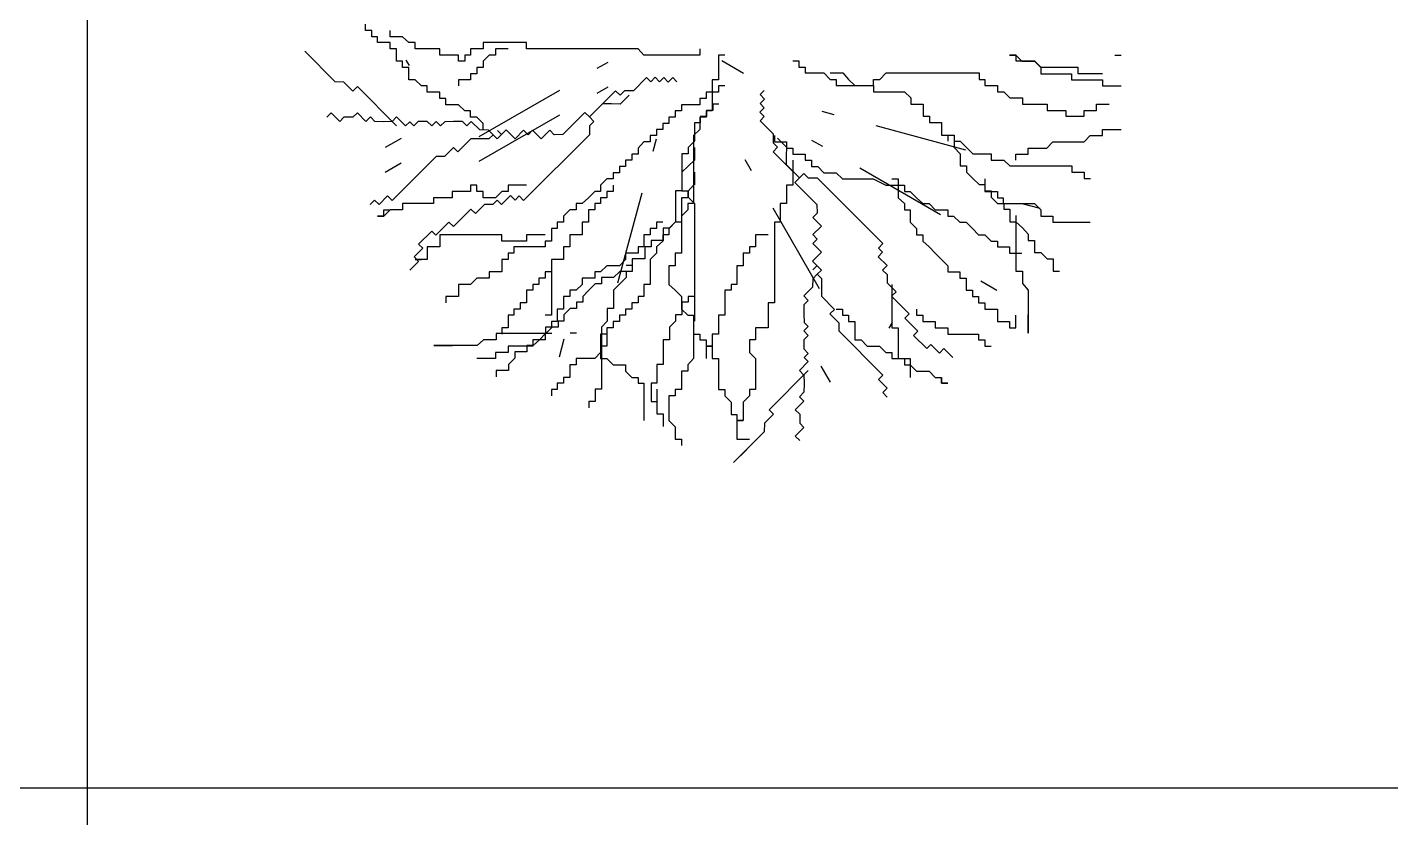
# Model space of a CAD drawing. Header units: millimetres. Extents: x -4017 to 59953, y -688 to 66564.
# Drawn here: x 35016 to 37118, y 11690 to 12910 of the extents above; entities that cross this region are included whole.
import ezdxf

# ---------------------------------------------------------------- set-up
doc = ezdxf.new("R2010")
doc.units = ezdxf.units.MM
doc.layers.add('www.cad-blocks.net', color=7, linetype='Continuous')

# ---------------------------------------------------------------- blocks, each defined once
blk = doc.blocks.new('A$C516926BB')
for p, q in [((37.5671, 38.5194), (37.5671, 0)), ((0, 2.361), (60.3118, 2.361))]:
    blk.add_line(p, q)
blk = doc.blocks.new('A$C4ADA35E7')
at = {"linetype": 'Continuous'}
for p, q in [((0.0937, 0.6665), (0.0937, 0.6763)), ((0.1034, 0.6665), (0.0937, 0.6665)), ((0.1034, 0.6568), (0.1034, 0.6665)), ((0.1124, 0.6568), (0.1034, 0.6568)), ((0.1124, 0.6477), (0.1124, 0.6568)), ((0.1319, 0.6568), (0.1319, 0.6665)), ((0.1507, 0.6568), (0.1319, 0.6568)), ((0.1605, 0.6477), (0.1507, 0.6568)), ((0.0472, 0.5873), (0, 0.6345)), ((0, 0.6345), (0.0202, 0.6143)), ((0.1319, 0.6477), (0.1124, 0.6477)), ((0.1319, 0.638), (0.1319, 0.6477)), ((0.1417, 0.638), (0.1319, 0.638)), ((0.1417, 0.6192), (0.1417, 0.638)), ((0.1702, 0.6477), (0.1605, 0.6477)), ((0.1702, 0.638), (0.1702, 0.6477)), ((0.2085, 0.638), (0.1702, 0.638)), ((0.2085, 0.6282), (0.2085, 0.638)), ((0.2558, 0.638), (0.2558, 0.6282)), ((0.2753, 0.638), (0.2558, 0.638)), ((0.2753, 0.6477), (0.2753, 0.638)), ((0.3421, 0.6477), (0.2753, 0.6477)), ((0.2941, 0.638), (0.2941, 0.6282)), ((0.3136, 0.638), (0.2941, 0.638)), ((0.3421, 0.638), (0.3421, 0.6477)), ((0.514, 0.638), (0.3421, 0.638)), ((0.5231, 0.6282), (0.514, 0.638)), ((0.6094, 0.638), (0.6094, 0.6282)), ((0.1507, 0.6192), (0.1417, 0.6192)), ((0.1507, 0.6094), (0.1507, 0.6192)), ((0.1615, 0.6121), (0.1566, 0.6205)), ((0.237, 0.6282), (0.2085, 0.6282)), ((0.237, 0.6192), (0.237, 0.6282)), ((0.2468, 0.6192), (0.237, 0.6192)), ((0.2468, 0.6282), (0.2468, 0.6192)), ((0.2558, 0.6282), (0.2468, 0.6282)), ((0.2844, 0.6282), (0.2753, 0.6192)), ((0.2753, 0.6192), (0.2753, 0.6094)), ((0.2941, 0.6282), (0.2844, 0.6282)), ((0.4675, 0.6172), (0.4506, 0.6075)), ((0.6094, 0.6282), (0.5231, 0.6282)), ((0.6379, 0.6282), (0.6379, 0.59)), ((0.6476, 0.6282), (0.6379, 0.6282)), ((0.6433, 0.6199), (0.6765, 0.6007)), ((0.7528, 0.6196), (0.7619, 0.6196)), ((0.7619, 0.6196), (0.7619, 0.6098)), ((0.7619, 0.6098), (0.7716, 0.6098)), ((0.7716, 0.6098), (0.7716, 0.6008)), ((1.0868, 0.6282), (1.0965, 0.6282)), ((1.087, 0.6288), (1.0965, 0.6288)), ((1.0965, 0.6288), (1.0965, 0.6193)), ((1.0965, 0.6282), (1.1056, 0.6192)), ((1.0965, 0.6193), (1.1252, 0.6193)), ((1.1056, 0.6192), (1.1251, 0.6192)), ((1.1251, 0.6192), (1.1348, 0.6094)), ((1.1252, 0.6193), (1.1347, 0.6096)), ((1.1347, 0.6096), (1.192, 0.6096)), ((1.192, 0.6096), (1.192, 0.6001)), ((1.2489, 0.6282), (1.2587, 0.6282)), ((0.1605, 0.6094), (0.1507, 0.6094)), ((0.1605, 0.59), (0.1605, 0.6094)), ((0.1702, 0.59), (0.1605, 0.59)), ((0.18, 0.5809), (0.1702, 0.59)), ((0.237, 0.59), (0.237, 0.5809)), ((0.2558, 0.59), (0.237, 0.59)), ((0.2558, 0.5997), (0.2558, 0.59)), ((0.2656, 0.5997), (0.2558, 0.5997)), ((0.2656, 0.6094), (0.2656, 0.5997)), ((0.2753, 0.6094), (0.2656, 0.6094)), ((0.5271, 0.5937), (0.5069, 0.5735)), ((0.5335, 0.5873), (0.5271, 0.5937)), ((0.5404, 0.5942), (0.5335, 0.5873)), ((0.5472, 0.5873), (0.5404, 0.5942)), ((0.5536, 0.5937), (0.5472, 0.5873)), ((0.5605, 0.5868), (0.5536, 0.5937)), ((0.5674, 0.5937), (0.5605, 0.5868)), ((0.5738, 0.5873), (0.5674, 0.5937)), ((0.6282, 0.59), (0.6282, 0.5426)), ((0.6379, 0.59), (0.6282, 0.59)), ((0.7716, 0.6008), (0.8001, 0.6008)), ((0.8001, 0.6008), (0.8099, 0.591)), ((0.8099, 0.6008), (0.8294, 0.6008)), ((0.8099, 0.591), (0.8196, 0.591)), ((0.8196, 0.591), (0.8196, 0.5813)), ((0.8294, 0.6008), (0.8384, 0.591)), ((0.8384, 0.591), (0.8482, 0.5813)), ((0.8767, 0.5813), (0.8767, 0.591)), ((0.8767, 0.591), (0.8865, 0.591)), ((0.8865, 0.591), (0.8962, 0.6008)), ((0.8962, 0.6008), (1.0396, 0.6008)), ((1.0396, 0.6008), (1.0396, 0.591)), ((1.0396, 0.591), (1.0486, 0.591)), ((1.0486, 0.591), (1.0486, 0.5813)), ((1.1348, 0.6094), (1.1348, 0.5997)), ((1.1348, 0.5997), (1.1821, 0.5997)), ((1.1821, 0.5997), (1.1821, 0.59)), ((1.1821, 0.59), (1.2302, 0.59)), ((1.192, 0.6001), (1.2302, 0.6001)), ((1.2302, 0.59), (1.2302, 0.5809)), ((0.0605, 0.5868), (0.0472, 0.5873)), ((0.0743, 0.573), (0.0605, 0.5868)), ((0.0812, 0.5799), (0.0743, 0.573)), ((0.1417, 0.5194), (0.0812, 0.5799)), ((0.189, 0.5809), (0.18, 0.5809)), ((0.189, 0.5712), (0.189, 0.5809)), ((0.2085, 0.5712), (0.189, 0.5712)), ((0.2085, 0.5614), (0.2085, 0.5712)), ((0.3927, 0.574), (0.2685, 0.5024)), ((0.4793, 0.5735), (0.439, 0.5331)), ((0.4675, 0.579), (0.4506, 0.5692)), ((0.4862, 0.5666), (0.4793, 0.5735)), ((0.4931, 0.5735), (0.4862, 0.5666)), ((0.5069, 0.5735), (0.4931, 0.5735)), ((0.6191, 0.5712), (0.6191, 0.5614)), ((0.6379, 0.5712), (0.6191, 0.5712)), ((0.6379, 0.5809), (0.6379, 0.5712)), ((0.6476, 0.5809), (0.6379, 0.5809)), ((0.7085, 0.5738), (0.7021, 0.5674)), ((0.8196, 0.5813), (0.8767, 0.5813)), ((0.8482, 0.5813), (0.8767, 0.5813)), ((0.8767, 0.5813), (0.8767, 0.5715)), ((0.8767, 0.5715), (0.9247, 0.5715)), ((0.9247, 0.5715), (0.9345, 0.5625)), ((1.0486, 0.5813), (1.0681, 0.5813)), ((1.0681, 0.5813), (1.0681, 0.5715)), ((1.0681, 0.5715), (1.0778, 0.5715)), ((1.0778, 0.5715), (1.0869, 0.5625)), ((1.2302, 0.5809), (1.2587, 0.5809)), ((0.2175, 0.5614), (0.2085, 0.5614)), ((0.2175, 0.5517), (0.2175, 0.5614)), ((0.237, 0.5517), (0.2175, 0.5517)), ((0.2468, 0.5426), (0.237, 0.5517)), ((0.4592, 0.5533), (0.439, 0.5331)), ((0.4729, 0.5533), (0.4592, 0.5533)), ((0.4862, 0.5528), (0.4729, 0.5533)), ((0.5, 0.5666), (0.4862, 0.5528)), ((0.5808, 0.5517), (0.5808, 0.5426)), ((0.6094, 0.5517), (0.5808, 0.5517)), ((0.6094, 0.5614), (0.6094, 0.5517)), ((0.6191, 0.5614), (0.6094, 0.5614)), ((0.6384, 0.5527), (0.6293, 0.5527)), ((0.6293, 0.5527), (0.6293, 0.5429)), ((0.7085, 0.5472), (0.7016, 0.5404)), ((0.7021, 0.5674), (0.709, 0.5605)), ((0.709, 0.5605), (0.7021, 0.5536)), ((0.7021, 0.5536), (0.7085, 0.5472)), ((0.9345, 0.5625), (0.9345, 0.5528)), ((0.9345, 0.5528), (0.9533, 0.5528)), ((0.9533, 0.5528), (0.9533, 0.534)), ((1.0869, 0.5625), (1.1064, 0.5625)), ((1.1064, 0.5625), (1.1064, 0.5528)), ((1.1064, 0.5528), (1.1447, 0.5528)), ((1.1447, 0.5528), (1.1447, 0.543)), ((1.2205, 0.543), (1.2205, 0.5528)), ((1.2205, 0.5528), (1.24, 0.5528)), ((0.0408, 0.5395), (0.034, 0.5326)), ((0.0541, 0.5262), (0.0408, 0.5395)), ((0.0605, 0.5326), (0.0541, 0.5262)), ((0.0743, 0.5326), (0.0605, 0.5326)), ((0.0812, 0.5395), (0.0743, 0.5326)), ((0.0945, 0.5262), (0.0812, 0.5395)), ((0.1014, 0.5331), (0.0945, 0.5262)), ((0.1083, 0.5262), (0.1014, 0.5331)), ((0.1216, 0.5257), (0.1083, 0.5262)), ((0.1348, 0.5262), (0.1216, 0.5257)), ((0.1417, 0.5331), (0.1348, 0.5262)), ((0.1555, 0.5194), (0.1417, 0.5331)), ((0.1619, 0.5257), (0.1555, 0.5194)), ((0.1683, 0.5194), (0.1619, 0.5257)), ((0.1752, 0.5262), (0.1683, 0.5194)), ((0.189, 0.5262), (0.1752, 0.5262)), ((0.1959, 0.5194), (0.189, 0.5262)), ((0.2028, 0.5262), (0.1959, 0.5194)), ((0.2096, 0.5194), (0.2028, 0.5262)), ((0.216, 0.5257), (0.2096, 0.5194)), ((0.2293, 0.5262), (0.216, 0.5257)), ((0.2431, 0.5262), (0.2293, 0.5262)), ((0.25, 0.5194), (0.2431, 0.5262)), ((0.2558, 0.5426), (0.2468, 0.5426)), ((0.2569, 0.5262), (0.25, 0.5194)), ((0.2558, 0.5329), (0.2558, 0.5426)), ((0.2656, 0.5329), (0.2558, 0.5329)), ((0.2702, 0.513), (0.2569, 0.5262)), ((0.2753, 0.5231), (0.2656, 0.5329)), ((0.3927, 0.5358), (0.2685, 0.4641)), ((0.4321, 0.54), (0.3981, 0.5061)), ((0.439, 0.5331), (0.4321, 0.54)), ((0.439, 0.5331), (0.4459, 0.5262)), ((0.4459, 0.5262), (0.439, 0.5194)), ((0.5613, 0.5329), (0.5613, 0.5231)), ((0.5711, 0.5329), (0.5613, 0.5329)), ((0.5711, 0.5426), (0.5711, 0.5329)), ((0.5808, 0.5426), (0.5711, 0.5426)), ((0.6094, 0.5329), (0.6094, 0.5134)), ((0.6191, 0.5329), (0.6094, 0.5329)), ((0.6196, 0.5339), (0.6098, 0.5339)), ((0.6098, 0.5339), (0.6098, 0.5241)), ((0.6191, 0.5426), (0.6191, 0.5329)), ((0.6282, 0.5426), (0.6191, 0.5426)), ((0.6293, 0.5429), (0.6196, 0.5429)), ((0.6196, 0.5429), (0.6196, 0.5339)), ((0.7016, 0.5404), (0.7085, 0.5335)), ((0.7085, 0.5335), (0.7021, 0.5271)), ((0.7021, 0.5271), (0.7222, 0.5069)), ((0.7971, 0.542), (0.816, 0.5369)), ((0.9533, 0.534), (0.963, 0.534)), ((0.963, 0.534), (0.963, 0.5242)), ((1.1447, 0.543), (1.1732, 0.543)), ((1.1732, 0.543), (1.1732, 0.534)), ((1.1732, 0.534), (1.2017, 0.534)), ((1.2017, 0.534), (1.2017, 0.543)), ((1.2017, 0.543), (1.2205, 0.543)), ((0.2835, 0.5125), (0.2702, 0.513)), ((0.2753, 0.5134), (0.2753, 0.5231)), ((0.2904, 0.5056), (0.2835, 0.5125)), ((0.2904, 0.5056), (0.284, 0.4992)), ((0.2967, 0.4992), (0.2904, 0.5056)), ((0.3105, 0.513), (0.2967, 0.4992)), ((0.3035, 0.5059), (0.2971, 0.5123)), ((0.3243, 0.4992), (0.3105, 0.513)), ((0.3376, 0.5125), (0.3243, 0.4992)), ((0.3445, 0.5056), (0.3376, 0.5125)), ((0.439, 0.5056), (0.3376, 0.4042)), ((0.3514, 0.5125), (0.3445, 0.5056)), ((0.3647, 0.4992), (0.3514, 0.5125)), ((0.3779, 0.5125), (0.3647, 0.4992)), ((0.3848, 0.5056), (0.3779, 0.5125)), ((0.3981, 0.5061), (0.3848, 0.5056)), ((0.439, 0.5194), (0.439, 0.5056)), ((0.5426, 0.5134), (0.5426, 0.5044)), ((0.5523, 0.5134), (0.5426, 0.5134)), ((0.5523, 0.5231), (0.5523, 0.5134)), ((0.5613, 0.5231), (0.5523, 0.5231)), ((0.6094, 0.5134), (0.5996, 0.5044)), ((0.6098, 0.5241), (0.6008, 0.5241)), ((0.6008, 0.5241), (0.6008, 0.4956)), ((0.7222, 0.5069), (0.7222, 0.4931)), ((0.8805, 0.5196), (1.019, 0.4825)), ((0.963, 0.5242), (0.9818, 0.5242)), ((0.9818, 0.5242), (0.9818, 0.5047)), ((0.9818, 0.5047), (1.0013, 0.5047)), ((0.9917, 0.5047), (0.9917, 0.4957)), ((1.0013, 0.5047), (1.0013, 0.4957)), ((1.2302, 0.5134), (1.2587, 0.5134)), ((1.2302, 0.5044), (1.2302, 0.5134)), ((0.1487, 0.4998), (0.1239, 0.4856)), ((0.2293, 0.4859), (0.2155, 0.4721)), ((0.2362, 0.479), (0.2293, 0.4859)), ((0.2564, 0.4992), (0.2362, 0.479)), ((0.284, 0.4992), (0.2564, 0.4992)), ((0.5231, 0.4946), (0.514, 0.4849)), ((0.514, 0.4849), (0.514, 0.4758)), ((0.5328, 0.4946), (0.5231, 0.4946)), ((0.5328, 0.5044), (0.5328, 0.4946)), ((0.5426, 0.5044), (0.5328, 0.5044)), ((0.542, 0.4986), (0.5369, 0.4798)), ((0.6008, 0.4956), (0.591, 0.4858)), ((0.591, 0.4858), (0.591, 0.4761)), ((0.5996, 0.5044), (0.5996, 0.3993)), ((0.6008, 0.4858), (0.6008, 0.4664)), ((0.7222, 0.4931), (0.7291, 0.4862)), ((0.7291, 0.4862), (0.7222, 0.4793)), ((0.7242, 0.5044), (0.7242, 0.4946)), ((0.7242, 0.4946), (0.743, 0.4946)), ((0.7291, 0.5), (0.7429, 0.4862)), ((0.7429, 0.4862), (0.7424, 0.4729)), ((0.743, 0.4946), (0.743, 0.4849)), ((0.743, 0.4849), (0.7527, 0.4849)), ((0.7527, 0.4849), (0.7527, 0.4758)), ((0.7812, 0.4974), (0.7981, 0.4877)), ((1.0013, 0.4957), (1.0103, 0.4957)), ((1.0013, 0.4957), (1.0013, 0.4859)), ((1.0013, 0.4859), (1.0103, 0.4762)), ((1.0103, 0.4957), (1.0298, 0.4762)), ((1.1153, 0.4849), (1.1439, 0.4849)), ((1.1153, 0.4758), (1.1153, 0.4849)), ((1.1439, 0.4849), (1.1536, 0.4946)), ((1.1536, 0.4946), (1.2016, 0.4946)), ((1.2016, 0.4946), (1.2107, 0.5044)), ((1.2107, 0.5044), (1.2302, 0.5044)), ((0.2028, 0.4721), (0.1348, 0.4042)), ((0.2155, 0.4721), (0.2028, 0.4721)), ((0.4945, 0.4661), (0.4945, 0.4563)), ((0.5043, 0.4661), (0.4945, 0.4661)), ((0.5043, 0.4758), (0.5043, 0.4661)), ((0.514, 0.4758), (0.5043, 0.4758)), ((0.591, 0.4761), (0.5813, 0.4761)), ((0.5813, 0.4761), (0.5813, 0.419)), ((0.6008, 0.4664), (0.591, 0.4573)), ((0.6785, 0.4675), (0.6883, 0.4506)), ((0.7222, 0.4793), (0.7626, 0.439)), ((0.7424, 0.4729), (0.7424, 0.4592)), ((0.7527, 0.4758), (0.7715, 0.4758)), ((0.7527, 0.4661), (0.7527, 0.4278)), ((0.7715, 0.4758), (0.7715, 0.4661)), ((0.7715, 0.4661), (0.7813, 0.4661)), ((0.7813, 0.4661), (0.7813, 0.4563)), ((1.0103, 0.4762), (1.0103, 0.4574)), ((1.0298, 0.4762), (1.0584, 0.4762)), ((1.0584, 0.4762), (1.0584, 0.4665)), ((1.0584, 0.4665), (1.0778, 0.4665)), ((1.0778, 0.4665), (1.0869, 0.4574)), ((1.0965, 0.4758), (1.1153, 0.4758)), ((1.0965, 0.4661), (1.0965, 0.4758)), ((0.1487, 0.4616), (0.1239, 0.4473)), ((0.4757, 0.4466), (0.4757, 0.4375)), ((0.4855, 0.4466), (0.4757, 0.4466)), ((0.4855, 0.4563), (0.4855, 0.4466)), ((0.4945, 0.4563), (0.4855, 0.4563)), ((0.591, 0.4573), (0.5813, 0.4476)), ((0.5813, 0.4476), (0.5813, 0.419)), ((0.6008, 0.4476), (0.6008, 0.4281)), ((0.7424, 0.4592), (0.7626, 0.439)), ((0.7626, 0.439), (0.7695, 0.4459)), ((0.7695, 0.4459), (0.7764, 0.439)), ((0.7813, 0.4563), (0.791, 0.4563)), ((0.791, 0.4563), (0.8001, 0.4466)), ((0.8001, 0.4466), (0.8195, 0.4466)), ((0.8195, 0.4466), (0.8293, 0.4375)), ((0.8559, 0.4543), (0.9801, 0.3826)), ((1.0103, 0.4574), (1.0201, 0.4574)), ((1.0201, 0.4574), (1.0201, 0.4477)), ((1.0201, 0.4477), (1.0298, 0.4379)), ((1.0869, 0.4574), (1.1829, 0.4574)), ((1.1829, 0.4574), (1.1829, 0.4477)), ((1.1829, 0.4477), (1.2017, 0.4477)), ((1.2017, 0.4477), (1.2017, 0.4379)), ((0.2558, 0.4278), (0.2558, 0.4181)), ((0.2656, 0.4278), (0.2558, 0.4278)), ((0.2656, 0.4181), (0.2656, 0.4278)), ((0.3136, 0.4278), (0.3136, 0.4181)), ((0.3421, 0.4278), (0.3136, 0.4278)), ((0.466, 0.4375), (0.4563, 0.4278)), ((0.4563, 0.4278), (0.4563, 0.4181)), ((0.4757, 0.4375), (0.466, 0.4375)), ((0.4757, 0.4278), (0.4757, 0.4181)), ((0.5996, 0.4278), (0.5906, 0.4181)), ((0.743, 0.4278), (0.743, 0.3993)), ((0.7527, 0.4278), (0.743, 0.4278)), ((0.7626, 0.439), (0.7557, 0.4321)), ((0.7557, 0.4321), (0.7897, 0.3981)), ((0.7764, 0.439), (0.7902, 0.439)), ((0.7902, 0.439), (0.8915, 0.3376)), ((0.8293, 0.4375), (0.8766, 0.4375)), ((0.8766, 0.4375), (0.8961, 0.4278)), ((0.8961, 0.4278), (0.9149, 0.4278)), ((0.9051, 0.4375), (0.9149, 0.4375)), ((0.9149, 0.4375), (0.9149, 0.4278)), ((0.9149, 0.4278), (0.9246, 0.4278)), ((0.9149, 0.4278), (0.9149, 0.4083)), ((0.9246, 0.4278), (0.9246, 0.4181)), ((1.0298, 0.4379), (1.0396, 0.4289)), ((1.0396, 0.4289), (1.0486, 0.4289)), ((1.0485, 0.4375), (1.0485, 0.4181)), ((1.0486, 0.4289), (1.0486, 0.4191)), ((1.2017, 0.4379), (1.2115, 0.4379)), ((0.1078, 0.4047), (0.1009, 0.3978)), ((0.1147, 0.3978), (0.1078, 0.4047)), ((0.1279, 0.4111), (0.1147, 0.3978)), ((0.1348, 0.4042), (0.1279, 0.4111)), ((0.1987, 0.4083), (0.1987, 0.3993)), ((0.2273, 0.4083), (0.1987, 0.4083)), ((0.2273, 0.4181), (0.2273, 0.4083)), ((0.2558, 0.4181), (0.2273, 0.4181)), ((0.2753, 0.4181), (0.2656, 0.4181)), ((0.2753, 0.4083), (0.2753, 0.4181)), ((0.2941, 0.4083), (0.2753, 0.4083)), ((0.2967, 0.4047), (0.2899, 0.3978)), ((0.3038, 0.4181), (0.2941, 0.4083)), ((0.3036, 0.3978), (0.2967, 0.4047)), ((0.3174, 0.4116), (0.3036, 0.3978)), ((0.3136, 0.4181), (0.3038, 0.4181)), ((0.3243, 0.4047), (0.3174, 0.4116)), ((0.3307, 0.4111), (0.3243, 0.4047)), ((0.3376, 0.4042), (0.3307, 0.4111)), ((0.4375, 0.4083), (0.4277, 0.3993)), ((0.4472, 0.4181), (0.4375, 0.4083)), ((0.4563, 0.4181), (0.4472, 0.4181)), ((0.4563, 0.4083), (0.4563, 0.3993)), ((0.466, 0.4083), (0.4563, 0.4083)), ((0.466, 0.4181), (0.466, 0.4083)), ((0.4757, 0.4181), (0.466, 0.4181)), ((0.5196, 0.4152), (0.4825, 0.2768)), ((0.5813, 0.419), (0.5715, 0.419)), ((0.5715, 0.419), (0.5715, 0.371)), ((0.5808, 0.4083), (0.5808, 0.3227)), ((0.5906, 0.4083), (0.5808, 0.4083)), ((0.5813, 0.419), (0.591, 0.419)), ((0.5906, 0.4181), (0.5906, 0.4083)), ((0.591, 0.419), (0.591, 0.4093)), ((0.591, 0.4093), (0.6008, 0.3995)), ((0.6008, 0.3995), (0.6008, 0.2562)), ((0.9149, 0.4083), (0.9246, 0.3993)), ((0.9246, 0.4181), (0.9337, 0.4181)), ((0.9337, 0.4181), (0.9434, 0.4083)), ((0.9434, 0.4083), (0.9532, 0.3993)), ((1.0485, 0.4181), (1.068, 0.4181)), ((1.0486, 0.4191), (1.0584, 0.4191)), ((1.0584, 0.4191), (1.0584, 0.4094)), ((1.0584, 0.4094), (1.0681, 0.3996)), ((1.068, 0.4181), (1.068, 0.4083)), ((1.068, 0.4083), (1.077, 0.4083)), ((1.0681, 0.3996), (1.0778, 0.3996)), ((1.077, 0.4083), (1.077, 0.3993)), ((1.0778, 0.3996), (1.0778, 0.3906)), ((1.1055, 0.3995), (1.1331, 0.3922)), ((0.1124, 0.3798), (0.1222, 0.3798)), ((0.1222, 0.3798), (0.1124, 0.3798)), ((0.1222, 0.3895), (0.1319, 0.3895)), ((0.1222, 0.3798), (0.1222, 0.3895)), ((0.1319, 0.3895), (0.1222, 0.3798)), ((0.1507, 0.3895), (0.1319, 0.3895)), ((0.1507, 0.3993), (0.1507, 0.3895)), ((0.1987, 0.3993), (0.1507, 0.3993)), ((0.2564, 0.3909), (0.2293, 0.3638)), ((0.2633, 0.384), (0.2564, 0.3909)), ((0.2771, 0.3978), (0.2633, 0.384)), ((0.2899, 0.3978), (0.2771, 0.3978)), ((0.4089, 0.3895), (0.3992, 0.3798)), ((0.3992, 0.3798), (0.3992, 0.3707)), ((0.4187, 0.3895), (0.4089, 0.3895)), ((0.4187, 0.3993), (0.4187, 0.3895)), ((0.4277, 0.3993), (0.4187, 0.3993)), ((0.4375, 0.3895), (0.4375, 0.3707)), ((0.4472, 0.3895), (0.4375, 0.3895)), ((0.4472, 0.3993), (0.4472, 0.3895)), ((0.4563, 0.3993), (0.4472, 0.3993)), ((0.5906, 0.3895), (0.5808, 0.3798)), ((0.5808, 0.3798), (0.5808, 0.3707)), ((0.5906, 0.3993), (0.5906, 0.3895)), ((0.5996, 0.3993), (0.5906, 0.3993)), ((0.7217, 0.3927), (0.7934, 0.2685)), ((0.7332, 0.3993), (0.7332, 0.3707)), ((0.743, 0.3993), (0.7332, 0.3993)), ((0.7902, 0.3848), (0.7833, 0.3779)), ((0.7897, 0.3981), (0.7902, 0.3848)), ((0.9246, 0.3993), (0.9246, 0.3895)), ((0.9246, 0.3895), (0.9337, 0.3895)), ((0.9337, 0.3895), (0.9337, 0.3707)), ((0.9532, 0.3993), (0.9629, 0.3993)), ((0.9629, 0.3993), (0.972, 0.3895)), ((0.972, 0.3895), (0.9914, 0.3895)), ((0.9914, 0.3895), (0.9914, 0.3798)), ((0.9914, 0.3798), (1.0005, 0.3798)), ((1.0005, 0.3798), (1.0102, 0.3707)), ((1.077, 0.3993), (1.1251, 0.3993)), ((1.0778, 0.3906), (1.0869, 0.3906)), ((1.0869, 0.3906), (1.0869, 0.3711)), ((1.0966, 0.3808), (1.0966, 0.2952)), ((1.1251, 0.3993), (1.1348, 0.3895)), ((1.1348, 0.3895), (1.1348, 0.3798)), ((1.1348, 0.3798), (1.1536, 0.3798)), ((1.1536, 0.3798), (1.1536, 0.3707)), ((0.2224, 0.3707), (0.2023, 0.3506)), ((0.2293, 0.3638), (0.2224, 0.3707)), ((0.3804, 0.361), (0.3804, 0.3415)), ((0.3894, 0.361), (0.3804, 0.361)), ((0.3894, 0.3707), (0.3894, 0.361)), ((0.3992, 0.3707), (0.3894, 0.3707)), ((0.4277, 0.3707), (0.4277, 0.3512)), ((0.4375, 0.3707), (0.4277, 0.3707)), ((0.5328, 0.361), (0.5328, 0.3512)), ((0.5426, 0.361), (0.5328, 0.361)), ((0.5426, 0.3707), (0.5426, 0.361)), ((0.5523, 0.3707), (0.5426, 0.3707)), ((0.5625, 0.3613), (0.5528, 0.3613)), ((0.5528, 0.3613), (0.5528, 0.3425)), ((0.5711, 0.3707), (0.5613, 0.361)), ((0.5613, 0.361), (0.5613, 0.3512)), ((0.5715, 0.371), (0.5625, 0.3613)), ((0.5808, 0.3707), (0.5711, 0.3707)), ((0.6008, 0.3613), (0.6008, 0.2179)), ((0.7242, 0.3707), (0.7242, 0.2461)), ((0.7332, 0.3707), (0.7242, 0.3707)), ((0.7833, 0.3779), (0.7966, 0.3647)), ((0.7966, 0.3647), (0.7833, 0.3514)), ((0.9337, 0.3707), (0.9434, 0.361)), ((0.9434, 0.361), (0.9434, 0.3512)), ((1.0102, 0.3707), (1.02, 0.3707)), ((1.02, 0.3707), (1.0297, 0.361)), ((1.0297, 0.361), (1.0388, 0.3512)), ((1.0869, 0.3711), (1.0966, 0.3711)), ((1.0966, 0.3711), (1.1064, 0.3621)), ((1.1064, 0.3621), (1.1154, 0.3523)), ((1.1536, 0.3707), (1.2107, 0.3707)), ((0.1959, 0.3569), (0.1757, 0.3368)), ((0.1757, 0.3368), (0.1821, 0.3304)), ((0.2023, 0.3506), (0.1959, 0.3569)), ((0.2085, 0.3512), (0.2085, 0.3324)), ((0.3038, 0.3512), (0.2085, 0.3512)), ((0.3038, 0.3415), (0.3038, 0.3512)), ((0.3421, 0.3415), (0.3038, 0.3415)), ((0.3421, 0.3512), (0.3421, 0.3415)), ((0.3706, 0.3512), (0.3421, 0.3512)), ((0.3706, 0.3415), (0.3706, 0.3324)), ((0.3804, 0.3415), (0.3706, 0.3415)), ((0.4089, 0.3512), (0.4089, 0.3324)), ((0.4277, 0.3512), (0.4089, 0.3512)), ((0.5231, 0.3512), (0.5231, 0.3324)), ((0.5328, 0.3512), (0.5231, 0.3512)), ((0.5528, 0.3425), (0.534, 0.3425)), ((0.534, 0.3425), (0.534, 0.3327)), ((0.5523, 0.3415), (0.5426, 0.3324)), ((0.5523, 0.3512), (0.5523, 0.3415)), ((0.5613, 0.3512), (0.5523, 0.3512)), ((0.695, 0.3512), (0.695, 0.3324)), ((0.7145, 0.3512), (0.695, 0.3512)), ((0.7833, 0.3514), (0.7902, 0.3445)), ((0.7902, 0.3445), (0.7833, 0.3376)), ((0.7833, 0.3376), (0.7966, 0.3243)), ((0.8915, 0.3376), (0.8846, 0.3307)), ((0.9434, 0.3512), (0.9532, 0.3512)), ((0.9532, 0.3512), (0.9532, 0.3415)), ((0.9532, 0.3415), (0.9629, 0.3324)), ((1.0388, 0.3512), (1.0485, 0.3512)), ((1.0485, 0.3512), (1.0583, 0.3415)), ((1.0583, 0.3415), (1.068, 0.3415)), ((1.068, 0.3415), (1.068, 0.3324)), ((1.1154, 0.3523), (1.1154, 0.3426)), ((1.1154, 0.3426), (1.1252, 0.3426)), ((1.1252, 0.3426), (1.1252, 0.3238)), ((0.1821, 0.3304), (0.1688, 0.3171)), ((0.1688, 0.3171), (0.1757, 0.3102)), ((0.189, 0.3324), (0.189, 0.313)), ((0.2085, 0.3324), (0.189, 0.3324)), ((0.3136, 0.3227), (0.3136, 0.313)), ((0.3226, 0.3227), (0.3136, 0.3227)), ((0.3226, 0.3324), (0.3226, 0.3227)), ((0.3706, 0.3324), (0.3226, 0.3324)), ((0.3992, 0.3324), (0.3992, 0.313)), ((0.4089, 0.3324), (0.3992, 0.3324)), ((0.3992, 0.3227), (0.3992, 0.313)), ((0.4945, 0.3227), (0.4945, 0.313)), ((0.514, 0.3227), (0.4945, 0.3227)), ((0.514, 0.3324), (0.514, 0.3227)), ((0.5231, 0.3324), (0.514, 0.3324)), ((0.534, 0.3327), (0.5242, 0.3327)), ((0.5242, 0.3327), (0.5242, 0.3139)), ((0.5426, 0.3227), (0.5328, 0.313)), ((0.5426, 0.3324), (0.5426, 0.3227)), ((0.5711, 0.3227), (0.5711, 0.3032)), ((0.5808, 0.3227), (0.5711, 0.3227)), ((0.6762, 0.3227), (0.6762, 0.3032)), ((0.6859, 0.3227), (0.6762, 0.3227)), ((0.6859, 0.3324), (0.6859, 0.3227)), ((0.695, 0.3324), (0.6859, 0.3324)), ((0.7966, 0.3243), (0.7828, 0.3105)), ((0.891, 0.3243), (0.8842, 0.3174)), ((0.8842, 0.3174), (0.8979, 0.3036)), ((0.8846, 0.3307), (0.891, 0.3243)), ((0.9629, 0.3324), (0.972, 0.3227)), ((0.972, 0.3227), (0.9914, 0.3032)), ((1.068, 0.3324), (1.0868, 0.3324)), ((1.0868, 0.3324), (1.0868, 0.3227)), ((1.0868, 0.3227), (1.1056, 0.3227)), ((1.1252, 0.3238), (1.1349, 0.3238)), ((1.1349, 0.3238), (1.1447, 0.314)), ((0.1757, 0.3102), (0.1619, 0.2964)), ((0.1702, 0.313), (0.18, 0.313)), ((0.189, 0.313), (0.1702, 0.313)), ((0.3038, 0.313), (0.3038, 0.2942)), ((0.3136, 0.313), (0.3038, 0.313)), ((0.3804, 0.313), (0.3804, 0.2274)), ((0.3992, 0.313), (0.3804, 0.313)), ((0.3804, 0.313), (0.3804, 0.2942)), ((0.3992, 0.313), (0.3804, 0.313)), ((0.466, 0.3032), (0.4563, 0.2942)), ((0.4855, 0.3032), (0.466, 0.3032)), ((0.4859, 0.2944), (0.4762, 0.2854)), ((0.4945, 0.313), (0.4855, 0.3032)), ((0.4957, 0.2944), (0.4859, 0.2944)), ((0.5047, 0.304), (0.4957, 0.304)), ((0.5047, 0.2944), (0.4957, 0.2944)), ((0.4957, 0.2944), (0.4957, 0.2854)), ((0.5242, 0.3139), (0.5047, 0.3139)), ((0.5047, 0.3139), (0.5047, 0.2944)), ((0.5328, 0.313), (0.5328, 0.2747)), ((0.5613, 0.3032), (0.5613, 0.2747)), ((0.5711, 0.3032), (0.5613, 0.3032)), ((0.6664, 0.3032), (0.6664, 0.2747)), ((0.6762, 0.3032), (0.6664, 0.3032)), ((0.7828, 0.3105), (0.7966, 0.2967)), ((0.7898, 0.3035), (0.7834, 0.2971)), ((0.7966, 0.2967), (0.7902, 0.2904)), ((0.8979, 0.3036), (0.891, 0.2967)), ((0.891, 0.2967), (0.8979, 0.2899)), ((0.9914, 0.3032), (0.9914, 0.2942)), ((1.0966, 0.2952), (1.1064, 0.2952)), ((1.1064, 0.2952), (1.1064, 0.2758)), ((1.1447, 0.314), (1.1537, 0.314)), ((1.1537, 0.314), (1.1537, 0.2952)), ((1.1537, 0.2952), (1.1635, 0.2952)), ((0.237, 0.2747), (0.237, 0.2559)), ((0.2558, 0.2747), (0.237, 0.2747)), ((0.2656, 0.2844), (0.2558, 0.2747)), ((0.2844, 0.2844), (0.2656, 0.2844)), ((0.2844, 0.2942), (0.2844, 0.2844)), ((0.3038, 0.2942), (0.2844, 0.2942)), ((0.3519, 0.2747), (0.3519, 0.2656)), ((0.3609, 0.2747), (0.3519, 0.2747)), ((0.3609, 0.2844), (0.3609, 0.2747)), ((0.3706, 0.2844), (0.3609, 0.2844)), ((0.3706, 0.2942), (0.3706, 0.2844)), ((0.3804, 0.2942), (0.3706, 0.2942)), ((0.4277, 0.2747), (0.4187, 0.2656)), ((0.4277, 0.2844), (0.4277, 0.2747)), ((0.4472, 0.2844), (0.4277, 0.2844)), ((0.4477, 0.2757), (0.4379, 0.2659)), ((0.4472, 0.2942), (0.4472, 0.2844)), ((0.4563, 0.2942), (0.4472, 0.2942)), ((0.4574, 0.2757), (0.4477, 0.2757)), ((0.4762, 0.2854), (0.4574, 0.2854)), ((0.4574, 0.2854), (0.4574, 0.2757)), ((0.4957, 0.2854), (0.4762, 0.2659)), ((0.5231, 0.2747), (0.5231, 0.2559)), ((0.5328, 0.2747), (0.5231, 0.2747)), ((0.5613, 0.2747), (0.5711, 0.2656)), ((0.6574, 0.2747), (0.6574, 0.2656)), ((0.6664, 0.2747), (0.6574, 0.2747)), ((0.7833, 0.2835), (0.7828, 0.2702)), ((0.7902, 0.2904), (0.7833, 0.2835)), ((0.7902, 0.2904), (0.7966, 0.284)), ((0.7966, 0.284), (0.7966, 0.2564)), ((0.8979, 0.2899), (0.8979, 0.2771)), ((0.8979, 0.2771), (0.9117, 0.2633)), ((0.9051, 0.2747), (0.9051, 0.2079)), ((0.9914, 0.2942), (1.0102, 0.2942)), ((1.0102, 0.2942), (1.0102, 0.2844)), ((1.0102, 0.2844), (1.02, 0.2844)), ((1.02, 0.2844), (1.02, 0.2656)), ((1.0422, 0.28), (1.0669, 0.2657)), ((1.1064, 0.2758), (1.1154, 0.266)), ((0.2175, 0.2559), (0.2175, 0.2461)), ((0.237, 0.2559), (0.2175, 0.2559)), ((0.3421, 0.2656), (0.3421, 0.2461)), ((0.3519, 0.2656), (0.3421, 0.2656)), ((0.3992, 0.2559), (0.3992, 0.2364)), ((0.4089, 0.2559), (0.3992, 0.2559)), ((0.4089, 0.2656), (0.4089, 0.2559)), ((0.4187, 0.2656), (0.4089, 0.2656)), ((0.4379, 0.2659), (0.4289, 0.2562)), ((0.4289, 0.2562), (0.4289, 0.2471)), ((0.4762, 0.2659), (0.4762, 0.2374)), ((0.514, 0.2559), (0.514, 0.2461)), ((0.5231, 0.2559), (0.514, 0.2559)), ((0.5711, 0.2656), (0.5808, 0.2559)), ((0.5808, 0.2559), (0.5808, 0.2364)), ((0.6008, 0.2562), (0.591, 0.2562)), ((0.591, 0.2562), (0.591, 0.2471)), ((0.6476, 0.2656), (0.6476, 0.2274)), ((0.6574, 0.2656), (0.6476, 0.2656)), ((0.7828, 0.2702), (0.7695, 0.2569)), ((0.7695, 0.2569), (0.7764, 0.25)), ((0.7966, 0.2564), (0.8167, 0.2362)), ((0.9117, 0.2633), (0.9048, 0.2564)), ((0.9048, 0.2564), (0.9319, 0.2293)), ((1.02, 0.2656), (1.0297, 0.2656)), ((1.0297, 0.2656), (1.0297, 0.2559)), ((1.0297, 0.2559), (1.0388, 0.2559)), ((1.0388, 0.2559), (1.0388, 0.2461)), ((1.1154, 0.266), (1.1154, 0.1992)), ((0.3226, 0.2364), (0.3226, 0.2274)), ((0.3324, 0.2364), (0.3226, 0.2364)), ((0.3324, 0.2461), (0.3324, 0.2364)), ((0.3421, 0.2461), (0.3324, 0.2461)), ((0.3894, 0.2364), (0.3894, 0.2176)), ((0.3992, 0.2364), (0.3894, 0.2364)), ((0.4094, 0.2374), (0.3996, 0.2276)), ((0.4191, 0.2374), (0.4094, 0.2374)), ((0.4289, 0.2471), (0.4191, 0.2471)), ((0.4191, 0.2471), (0.4191, 0.2374)), ((0.4762, 0.2374), (0.4665, 0.2374)), ((0.4665, 0.2374), (0.4665, 0.2179)), ((0.4945, 0.2364), (0.4945, 0.2274)), ((0.5043, 0.2364), (0.4945, 0.2364)), ((0.5043, 0.2461), (0.5043, 0.2364)), ((0.514, 0.2461), (0.5043, 0.2461)), ((0.5808, 0.2364), (0.5906, 0.2274)), ((0.591, 0.2471), (0.5813, 0.2471)), ((0.5813, 0.2471), (0.5813, 0.2276)), ((0.7145, 0.2461), (0.7145, 0.2079)), ((0.7242, 0.2461), (0.7145, 0.2461)), ((0.7764, 0.25), (0.7695, 0.2431)), ((0.7695, 0.2431), (0.7695, 0.2293)), ((0.8167, 0.2362), (0.8098, 0.2293)), ((0.8195, 0.2364), (0.8293, 0.2364)), ((0.8293, 0.2364), (0.8293, 0.2274)), ((0.9434, 0.2364), (0.9434, 0.2274)), ((1.0388, 0.2461), (1.0485, 0.2461)), ((1.0485, 0.2461), (1.0485, 0.2364)), ((1.0485, 0.2364), (1.068, 0.2364)), ((1.068, 0.2364), (1.068, 0.2176)), ((0.3136, 0.2274), (0.3136, 0.2079)), ((0.3226, 0.2274), (0.3136, 0.2274)), ((0.3804, 0.2274), (0.3706, 0.2274)), ((0.3804, 0.2176), (0.3804, 0.2079)), ((0.3894, 0.2176), (0.3804, 0.2176)), ((0.3996, 0.2179), (0.3906, 0.2179)), ((0.3906, 0.2179), (0.3906, 0.2088)), ((0.3996, 0.2276), (0.3996, 0.2179)), ((0.4665, 0.2179), (0.4574, 0.2088)), ((0.4757, 0.2176), (0.4757, 0.2079)), ((0.4855, 0.2176), (0.4757, 0.2176)), ((0.4855, 0.2274), (0.4855, 0.2176)), ((0.4945, 0.2274), (0.4855, 0.2274)), ((0.5715, 0.2179), (0.5625, 0.2088)), ((0.5813, 0.2276), (0.5715, 0.2276)), ((0.5715, 0.2276), (0.5715, 0.2179)), ((0.5906, 0.2274), (0.5996, 0.2274)), ((0.5996, 0.2274), (0.5996, 0.1605)), ((0.5996, 0.2176), (0.5996, 0.1981)), ((0.6379, 0.2274), (0.6379, 0.1981)), ((0.6476, 0.2274), (0.6379, 0.2274)), ((0.7695, 0.2293), (0.77, 0.216)), ((0.77, 0.216), (0.7764, 0.2096)), ((0.8098, 0.2293), (0.8236, 0.2155)), ((0.8236, 0.2155), (0.8236, 0.2028)), ((0.8293, 0.2274), (0.8383, 0.2274)), ((0.8383, 0.2274), (0.8383, 0.2176)), ((0.8383, 0.2176), (0.8481, 0.2176)), ((0.8481, 0.2176), (0.8481, 0.1891)), ((0.9055, 0.2159), (0.9007, 0.2074)), ((0.9319, 0.2293), (0.925, 0.2224)), ((0.925, 0.2224), (0.9452, 0.2023)), ((0.9434, 0.2274), (0.9532, 0.2274)), ((0.9532, 0.2274), (0.9532, 0.2176)), ((0.9532, 0.2176), (0.972, 0.2176)), ((0.972, 0.2176), (0.972, 0.2079)), ((1.068, 0.2176), (1.0868, 0.2176)), ((1.0868, 0.2176), (1.0868, 0.2079)), ((1.0965, 0.2079), (1.0965, 0.2274)), ((1.1154, 0.1992), (1.1154, 0.2277)), ((0.2758, 0.1894), (0.266, 0.1803)), ((0.2952, 0.1894), (0.2758, 0.1894)), ((0.3808, 0.1991), (0.2952, 0.1991)), ((0.2952, 0.1991), (0.2952, 0.1894)), ((0.3038, 0.2079), (0.3038, 0.1981)), ((0.3136, 0.2079), (0.3038, 0.2079)), ((0.3621, 0.1894), (0.3523, 0.1803)), ((0.3711, 0.1991), (0.3621, 0.1894)), ((0.3804, 0.2079), (0.3706, 0.1981)), ((0.3706, 0.1981), (0.3706, 0.1891)), ((0.3906, 0.2088), (0.3711, 0.2088)), ((0.3711, 0.2088), (0.3711, 0.1991)), ((0.3995, 0.1902), (0.3922, 0.1626)), ((0.4191, 0.1992), (0.4094, 0.1992)), ((0.4563, 0.1981), (0.4563, 0.1605)), ((0.466, 0.1981), (0.4563, 0.1981)), ((0.4574, 0.2088), (0.4574, 0.1128)), ((0.466, 0.2079), (0.466, 0.1981)), ((0.4757, 0.2079), (0.466, 0.2079)), ((0.466, 0.1981), (0.466, 0.1793)), ((0.5625, 0.1894), (0.5528, 0.1894)), ((0.5528, 0.1894), (0.5528, 0.1511)), ((0.5625, 0.2088), (0.5625, 0.1894)), ((0.5996, 0.1981), (0.6094, 0.1981)), ((0.6094, 0.1981), (0.6094, 0.1891)), ((0.6282, 0.1981), (0.6282, 0.1793)), ((0.6379, 0.1981), (0.6282, 0.1981)), ((0.695, 0.2079), (0.695, 0.1891)), ((0.7145, 0.2079), (0.695, 0.2079)), ((0.7764, 0.2096), (0.7695, 0.2028)), ((0.7695, 0.2028), (0.7764, 0.1959)), ((0.7764, 0.1959), (0.7695, 0.189)), ((0.8236, 0.2028), (0.8915, 0.1348)), ((0.9051, 0.2079), (0.9149, 0.2079)), ((0.9149, 0.2079), (0.9149, 0.1605)), ((0.9452, 0.2023), (0.9388, 0.1959)), ((0.9388, 0.1959), (0.959, 0.1757)), ((0.972, 0.2079), (0.9914, 0.2079)), ((0.9914, 0.2079), (0.9914, 0.1981)), ((0.9914, 0.1981), (1.0388, 0.1981)), ((1.0388, 0.1981), (1.0388, 0.1891)), ((1.0868, 0.2079), (1.0965, 0.2079)), ((0.266, 0.1803), (0.1992, 0.1803)), ((0.1992, 0.1803), (0.2277, 0.1803)), ((0.2941, 0.1696), (0.2941, 0.1605)), ((0.3136, 0.1696), (0.2941, 0.1696)), ((0.3136, 0.1793), (0.3136, 0.1696)), ((0.3519, 0.1793), (0.3136, 0.1793)), ((0.3426, 0.1706), (0.3238, 0.1706)), ((0.3238, 0.1706), (0.3238, 0.1608)), ((0.3523, 0.1803), (0.3426, 0.1803)), ((0.3426, 0.1803), (0.3426, 0.1706)), ((0.3519, 0.1891), (0.3519, 0.1793)), ((0.3706, 0.1891), (0.3519, 0.1891)), ((0.4563, 0.1696), (0.4472, 0.1605)), ((0.4563, 0.1793), (0.4563, 0.1696)), ((0.466, 0.1793), (0.4563, 0.1793)), ((0.6094, 0.1891), (0.6191, 0.1891)), ((0.6191, 0.1891), (0.6191, 0.1793)), ((0.6191, 0.1793), (0.6191, 0.1605)), ((0.6282, 0.1793), (0.6191, 0.1793)), ((0.6191, 0.1793), (0.6282, 0.1793)), ((0.6282, 0.1793), (0.6282, 0.1605)), ((0.6859, 0.1891), (0.6859, 0.1696)), ((0.695, 0.1891), (0.6859, 0.1891)), ((0.6859, 0.1696), (0.695, 0.1605)), ((0.7695, 0.189), (0.7695, 0.1752)), ((0.7695, 0.1752), (0.7764, 0.1683)), ((0.7764, 0.1683), (0.77, 0.1619)), ((0.8481, 0.1891), (0.8578, 0.1891)), ((0.8578, 0.1891), (0.8669, 0.1793)), ((0.8669, 0.1793), (0.8864, 0.1793)), ((0.8864, 0.1793), (0.8961, 0.1696)), ((0.8961, 0.1696), (0.9051, 0.1696)), ((0.9051, 0.1696), (0.9051, 0.1605)), ((0.959, 0.1757), (0.9654, 0.1821)), ((0.9654, 0.1821), (0.9786, 0.1688)), ((0.9786, 0.1688), (0.9855, 0.1757)), ((0.9855, 0.1757), (0.9993, 0.1619)), ((1.0388, 0.1891), (1.0485, 0.1891)), ((1.0485, 0.1891), (1.0485, 0.1793)), ((1.0485, 0.1793), (1.0583, 0.1793)), ((0.2941, 0.1605), (0.2656, 0.1605)), ((0.3238, 0.1608), (0.314, 0.1511)), ((0.314, 0.1511), (0.314, 0.142)), ((0.4089, 0.1508), (0.4089, 0.1313)), ((0.4187, 0.1508), (0.4089, 0.1508)), ((0.4187, 0.1605), (0.4187, 0.1508)), ((0.4472, 0.1605), (0.4187, 0.1605)), ((0.4563, 0.1605), (0.466, 0.1605)), ((0.466, 0.1605), (0.4757, 0.1508)), ((0.4757, 0.1508), (0.4945, 0.1508)), ((0.4945, 0.1508), (0.4945, 0.141)), ((0.5528, 0.1511), (0.543, 0.1511)), ((0.543, 0.1511), (0.543, 0.1225)), ((0.5996, 0.1605), (0.5906, 0.1508)), ((0.5906, 0.1508), (0.5906, 0.141)), ((0.6282, 0.1605), (0.6379, 0.1605)), ((0.6379, 0.1605), (0.6379, 0.1125)), ((0.695, 0.1605), (0.695, 0.1125)), ((0.7764, 0.1555), (0.7626, 0.1417)), ((0.77, 0.1619), (0.7764, 0.1555)), ((0.7959, 0.1487), (0.8102, 0.1239)), ((0.9051, 0.1605), (0.9246, 0.1605)), ((0.9149, 0.1605), (0.9337, 0.1605)), ((0.9246, 0.1605), (0.9246, 0.1508)), ((0.9246, 0.1508), (0.9337, 0.1508)), ((0.9337, 0.1605), (0.9337, 0.1313)), ((0.9337, 0.1508), (0.9434, 0.141)), ((0.314, 0.142), (0.2952, 0.142)), ((0.2952, 0.142), (0.2952, 0.1323)), ((0.3992, 0.1313), (0.3992, 0.1223)), ((0.4089, 0.1313), (0.3992, 0.1313)), ((0.4945, 0.141), (0.5043, 0.1313)), ((0.5043, 0.1313), (0.514, 0.1313)), ((0.514, 0.1313), (0.514, 0.1223)), ((0.5808, 0.141), (0.5808, 0.1125)), ((0.5906, 0.141), (0.5808, 0.141)), ((0.7764, 0.1417), (0.7159, 0.0812)), ((0.7626, 0.1417), (0.7695, 0.1348)), ((0.7695, 0.1348), (0.77, 0.1216)), ((0.8915, 0.1348), (0.8847, 0.1279)), ((0.8847, 0.1279), (0.8979, 0.1147)), ((0.9434, 0.141), (0.9629, 0.141)), ((0.9629, 0.141), (0.972, 0.1313)), ((0.972, 0.1313), (0.9817, 0.1313)), ((0.9817, 0.1223), (0.9817, 0.1313)), ((0.9817, 0.1313), (0.9817, 0.1223)), ((0.3804, 0.1125), (0.3804, 0.1028)), ((0.3894, 0.1125), (0.3804, 0.1125)), ((0.3894, 0.1223), (0.3894, 0.1125)), ((0.3992, 0.1223), (0.3894, 0.1223)), ((0.4574, 0.1128), (0.4477, 0.1128)), ((0.4477, 0.1128), (0.4477, 0.094)), ((0.514, 0.1223), (0.5231, 0.1223)), ((0.5231, 0.1223), (0.5231, 0.0645)), ((0.543, 0.1225), (0.534, 0.1225)), ((0.534, 0.1225), (0.534, 0.094)), ((0.543, 0.1129), (0.543, 0.0843)), ((0.5711, 0.1125), (0.5711, 0.1028)), ((0.5808, 0.1125), (0.5711, 0.1125)), ((0.6379, 0.1125), (0.6476, 0.1125)), ((0.6476, 0.1125), (0.6476, 0.1028)), ((0.6859, 0.1125), (0.6859, 0.1028)), ((0.695, 0.1125), (0.6859, 0.1125)), ((0.7695, 0.1083), (0.7626, 0.1014)), ((0.77, 0.1216), (0.7695, 0.1083)), ((0.8979, 0.1147), (0.8911, 0.1078)), ((0.8911, 0.1078), (0.8979, 0.1009)), ((0.9914, 0.1223), (0.9817, 0.1223)), ((0.9817, 0.1223), (0.9914, 0.1223)), ((0.4477, 0.094), (0.4379, 0.094)), ((0.4379, 0.094), (0.4379, 0.0843)), ((0.534, 0.094), (0.543, 0.094)), ((0.543, 0.094), (0.543, 0.0752)), ((0.5613, 0.1028), (0.5613, 0.0645)), ((0.5711, 0.1028), (0.5613, 0.1028)), ((0.6476, 0.1028), (0.6574, 0.093)), ((0.6574, 0.093), (0.6574, 0.0742)), ((0.6859, 0.1028), (0.6762, 0.093)), ((0.6762, 0.093), (0.6762, 0.0645)), ((0.7695, 0.0945), (0.7562, 0.0812)), ((0.7626, 0.1014), (0.7695, 0.0945)), ((0.543, 0.0752), (0.5528, 0.0752)), ((0.5528, 0.0752), (0.5528, 0.0557)), ((0.5613, 0.0645), (0.5711, 0.0547)), ((0.6574, 0.0742), (0.6664, 0.0742)), ((0.6664, 0.0742), (0.6664, 0.036)), ((0.6664, 0.0645), (0.6762, 0.0645)), ((0.6762, 0.0645), (0.6664, 0.0645)), ((0.7227, 0.0743), (0.709, 0.0605)), ((0.7159, 0.0812), (0.7227, 0.0743)), ((0.7562, 0.0812), (0.7631, 0.0743)), ((0.7631, 0.0743), (0.7631, 0.0605)), ((0.5711, 0.0547), (0.5711, 0.036)), ((0.7085, 0.0472), (0.6612, 0)), ((0.709, 0.0605), (0.7085, 0.0472)), ((0.7695, 0.0541), (0.7562, 0.0408)), ((0.7631, 0.0605), (0.7695, 0.0541)), ((0.5711, 0.036), (0.5808, 0.036)), ((0.5808, 0.036), (0.5808, 0.0262)), ((0.6664, 0.036), (0.6859, 0.036)), ((0.7562, 0.0408), (0.7631, 0.034)), ((0.6612, 0), (0.6814, 0.0202))]:
    blk.add_line(p, q, dxfattribs=at)

msp = doc.modelspace()

# ---------------------------------------------------------------- block references
at = {"xscale": 1000, "yscale": 1000, "zscale": 1000}
msp.add_blockref('A$C4ADA35E7', (35443.9, 12238.4), dxfattribs=at)
at = {"layer": 'www.cad-blocks.net', "color": 155, "true_color": 0x546d8e, "xscale": 1000, "yscale": 1000, "zscale": 1000}
msp.add_blockref('A$C516926BB', (-2458.7, 9375.6), dxfattribs=at)

doc.saveas('drawing.dxf')
